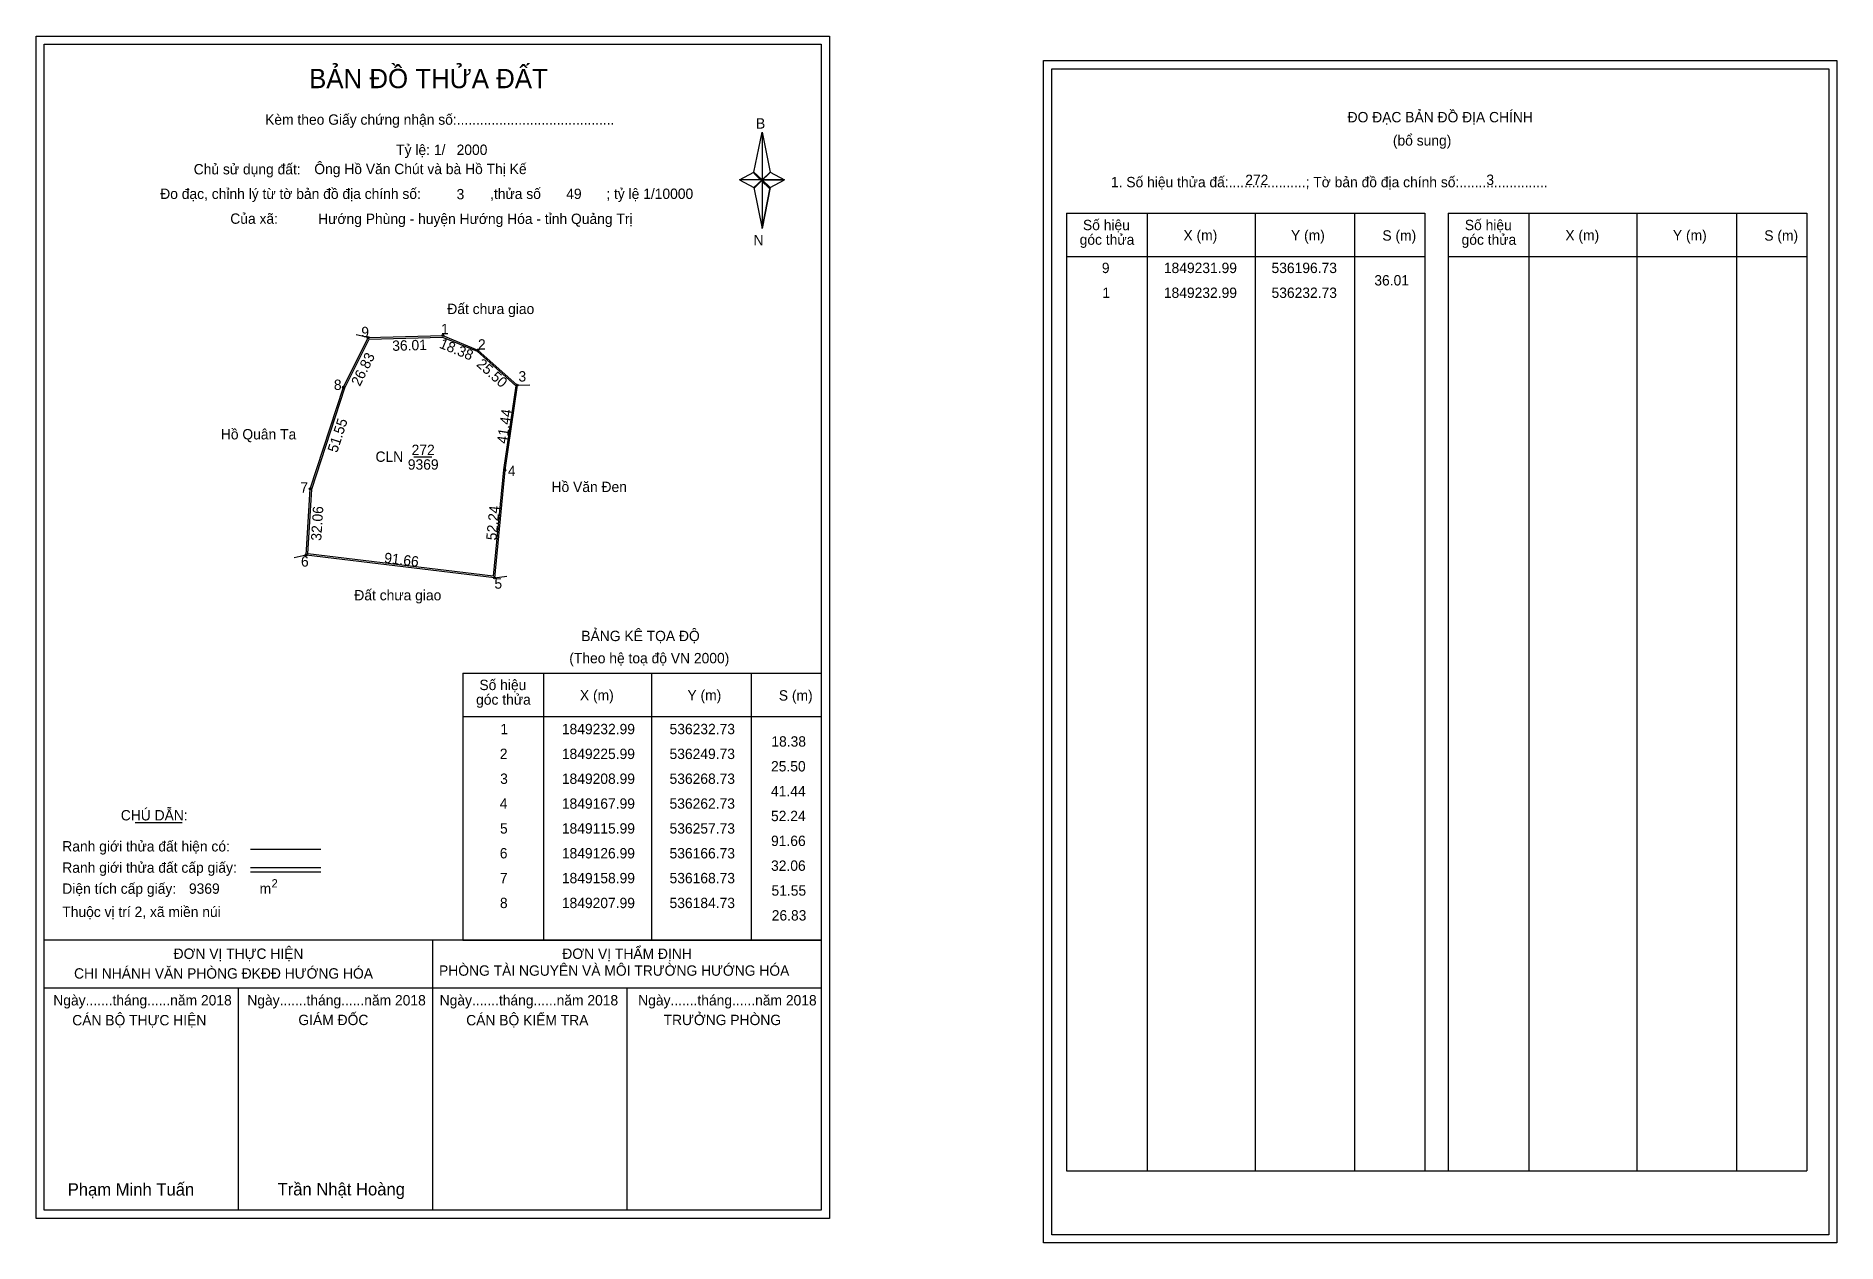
# Model space of a CAD drawing. Extents: x 536036 to 536906, y 1848795 to 1849378.
import ezdxf

# ---------------------------------------------------------------- set-up
doc = ezdxf.new("R2010")
doc.units = 0
for name, color, linetype in [('Level 1', 7, 'Continuous'), ('Level 10', 7, 'Continuous'), ('Level 11', 7, 'Continuous'), ('Level 13', 7, 'Continuous'), ('Level 27', 7, 'Continuous'), ('Level 3', 7, 'Continuous'), ('Level 36', 7, 'Continuous'), ('Level 49', 7, 'Continuous'), ('Level 53', 7, 'Continuous'), ('Level 55', 7, 'Continuous'), ('Level 6', 7, 'Continuous'), ('Level 63', 7, 'Continuous'), ('Level 9', 7, 'Continuous')]:
    doc.layers.add(name, color=color, linetype=linetype)

msp = doc.modelspace()

# ---------------------------------------------------------------- linework, layer by layer
at = {"layer": 'Level 1'}
for p, q in [((536040.22, 1849373.66), (536040.22, 1849373.66)), ((536526.95, 1849361.86), (536526.95, 1849361.86)), ((536383.07, 1849311.9), (536387, 1849331.18)), ((536383.07, 1849311.9), (536387, 1849331.18)), ((536387, 1849331.18), (536387, 1849308.13)), ((536387, 1849331.18), (536390.94, 1849311.9)), ((536387, 1849331.18), (536387, 1849308.13)), ((536376.18, 1849308.13), (536383.07, 1849311.9)), ((536376.18, 1849308.13), (536383.07, 1849304.45)), ((536387, 1849308.13), (536376.18, 1849308.13)), ((536383.07, 1849311.9), (536387, 1849308.13)), ((536387, 1849308.13), (536383.07, 1849311.9)), ((536386.71, 1849307.69), (536383.07, 1849311.46)), ((536387, 1849308.13), (536383.07, 1849304.45)), ((536383.07, 1849304.45), (536387, 1849308.13)), ((536390.64, 1849311.46), (536386.71, 1849307.69)), ((536386.71, 1849307.69), (536390.64, 1849311.46)), ((536390.94, 1849311.9), (536387, 1849308.13)), ((536387, 1849308.13), (536390.94, 1849311.9)), ((536387, 1849308.13), (536387, 1849284.73)), ((536387, 1849308.13), (536397.82, 1849308.13)), ((536387, 1849308.13), (536390.94, 1849304.45)), ((536397.82, 1849308.13), (536387, 1849308.13)), ((536387, 1849308.13), (536387, 1849284.73)), ((536390.94, 1849304.45), (536387, 1849308.13)), ((536390.94, 1849311.9), (536397.82, 1849308.13)), ((536390.94, 1849304.45), (536397.82, 1849308.13)), ((536386.71, 1849307.69), (536383.07, 1849304.01)), ((536383.07, 1849304.01), (536386.71, 1849307.69)), ((536383.07, 1849304.45), (536387, 1849284.73)), ((536390.64, 1849304.01), (536386.71, 1849307.69)), ((536390.94, 1849304.45), (536387, 1849284.73)), ((536387, 1849284.73), (536390.94, 1849304.45)), ((536534.02, 1849292.15), (536707.22, 1849292.15)), ((536573.2, 1848829.62), (536573.2, 1849292.15)), ((536625.34, 1848829.62), (536625.34, 1849292.15)), ((536673.29, 1849292.15), (536673.29, 1848829.62)), ((536707.22, 1849292.15), (536707.22, 1848829.62)), ((536718.53, 1849292.15), (536891.73, 1849292.15)), ((536757.71, 1848829.62), (536757.71, 1849292.15)), ((536809.86, 1848829.62), (536809.86, 1849292.15)), ((536857.8, 1849292.15), (536857.8, 1848829.62)), ((536891.73, 1849292.15), (536891.73, 1848829.62)), ((536534.02, 1849271.1), (536707.22, 1849271.1)), ((536718.53, 1849271.1), (536891.73, 1849271.1)), ((536242.41, 1849070), (536415.61, 1849070)), ((536281.59, 1848940.95), (536281.59, 1849070)), ((536333.73, 1848940.95), (536333.73, 1849070)), ((536381.68, 1849070), (536381.68, 1848940.95)), ((536242.41, 1849048.95), (536415.61, 1849048.95)), ((536084.06, 1848997.79), (536106.86, 1848997.79)), ((536139.79, 1848984.98), (536173.81, 1848984.98)), ((536139.79, 1848976.09), (536173.81, 1848976.09)), ((536139.79, 1848973.9), (536173.81, 1848973.9)), ((536253.88, 1848940.95), (536040.22, 1848940.95)), ((536415.61, 1848940.95), (536205.93, 1848940.95)), ((536227.92, 1848810.51), (536227.92, 1848940.95)), ((536242.41, 1848940.95), (536415.61, 1848940.95)), ((536415.62, 1848917.85), (536040.22, 1848917.85)), ((536134.07, 1848810.51), (536134.07, 1848917.85)), ((536321.77, 1848810.51), (536321.77, 1848917.85)), ((536534.02, 1848829.62), (536891.73, 1848829.62)), ((536415.61, 1848810.51), (536415.61, 1848810.51)), ((536902.35, 1848798.71), (536902.35, 1848798.71))]:
    msp.add_line(p, q, dxfattribs=at)
at = {"layer": 'Level 10'}
for p, q in [((536184.73, 1849207.99), (536196.73, 1849231.99)), ((536185.38, 1849207.72), (536197.17, 1849231.3)), ((536196.73, 1849231.99), (536232.73, 1849232.99)), ((536197.17, 1849231.3), (536232.6, 1849232.29)), ((536232.6, 1849232.29), (536249.35, 1849225.39)), ((536232.73, 1849232.99), (536249.73, 1849225.99)), ((536249.35, 1849225.39), (536267.98, 1849208.72)), ((536249.73, 1849225.99), (536268.73, 1849208.99)), ((536168.73, 1849158.99), (536184.73, 1849207.99)), ((536169.42, 1849158.86), (536185.38, 1849207.72)), ((536267.98, 1849208.72), (536262.03, 1849168.07)), ((536268.73, 1849208.99), (536262.73, 1849167.99)), ((536262.03, 1849168.07), (536257.1, 1849116.77)), ((536262.73, 1849167.99), (536257.73, 1849115.99)), ((536166.73, 1849126.99), (536168.73, 1849158.99)), ((536167.47, 1849127.61), (536169.42, 1849158.86)), ((536257.73, 1849115.99), (536166.73, 1849126.99)), ((536257.1, 1849116.77), (536167.47, 1849127.61))]:
    msp.add_line(p, q, dxfattribs=at)
at = {"layer": 'Level 11'}
for centre in [(536196.73, 1849231.99), (536232.73, 1849232.99), (536249.73, 1849225.99), (536184.73, 1849207.99), (536268.73, 1849208.99), (536262.73, 1849167.99), (536168.73, 1849158.99), (536166.73, 1849126.99), (536257.73, 1849115.99), (536257.73, 1849115.99)]:
    msp.add_circle(centre, 0.5, dxfattribs=at)
at = {"layer": 'Level 27'}
for p, q in [((536196.73, 1849231.99), (536190.87, 1849233.28)), ((536268.73, 1849208.99), (536274.73, 1849209.13)), ((536166.73, 1849126.99), (536160.87, 1849125.69)), ((536257.73, 1849115.99), (536263.67, 1849116.8))]:
    msp.add_line(p, q, dxfattribs=at)
at = {"layer": 'Level 3'}
for p, q in [((536534.02, 1849292.15), (536534.02, 1848829.62)), ((536718.53, 1849292.15), (536718.53, 1848829.62)), ((536242.41, 1849070), (536242.41, 1848940.95))]:
    msp.add_line(p, q, dxfattribs=at)
at = {"layer": 'Level 63'}
for p, q in [((536036.22, 1849377.66), (536419.62, 1849377.66)), ((536036.22, 1848806.51), (536036.22, 1849377.66)), ((536419.62, 1849377.66), (536419.62, 1848806.51)), ((536040.22, 1849373.66), (536415.62, 1849373.66)), ((536040.22, 1848810.51), (536040.22, 1849373.66)), ((536415.62, 1849373.66), (536415.62, 1848810.51)), ((536522.96, 1849365.86), (536906.36, 1849365.86)), ((536522.96, 1848794.71), (536522.96, 1849365.86)), ((536526.96, 1849361.86), (536902.36, 1849361.86)), ((536526.96, 1848798.71), (536526.96, 1849361.86)), ((536902.36, 1849361.86), (536902.36, 1848798.71)), ((536906.36, 1849365.86), (536906.36, 1848794.71)), ((536419.62, 1848806.51), (536036.22, 1848806.51)), ((536415.62, 1848810.51), (536040.22, 1848810.51)), ((536906.36, 1848794.71), (536522.96, 1848794.71)), ((536902.36, 1848798.71), (536526.96, 1848798.71))]:
    msp.add_line(p, q, dxfattribs=at)
at = {"layer": 'Level 9'}
msp.add_line((536218.74, 1849174.49), (536227.43, 1849174.49), dxfattribs=at)

# ---------------------------------------------------------------- texts
at = {"layer": 'Level 1'}
for s, height, p in [('BẢN ĐỒ THỬA ĐẤT', 9.3313, (536168.15, 1849352.47)), ('Kèm theo Giấy chứng nhận số:.........................................', 5, (536146.92, 1849334.81)), ('B', 5, (536384.09, 1849332.93)), ('ĐO ĐẠC BẢN ĐỒ ĐỊA CHÍNH', 5, (536669.91, 1849335.98)), ('(bổ sung)', 5, (536691.79, 1849324.74)), ('Chủ sử dụng đất:', 5, (536112.4, 1849310.83)), ('1. Số hiệu thửa đấ:....................; Tờ bản đồ địa chính số:.......................', 5, (536555.57, 1849304.62)), ('Đo đạc, chỉnh lý từ tờ bản đồ địa chính số:                  ,thửa số                 ; tỷ lệ 1/10000', 5, (536096.23, 1849298.97)), ('Của xã:', 5, (536130.08, 1849286.97)), ('góc thửa', 5, (536540.46, 1849276.83)), ('Số hiệu', 5, (536542.05, 1849283.89)), ('X (m)', 5, (536590.61, 1849278.94)), ('Y (m)', 5, (536642.56, 1849278.94)), ('S (m)', 5, (536686.72, 1849278.84)), ('góc thửa', 5, (536724.98, 1849276.83)), ('Số hiệu', 5, (536726.56, 1849283.89)), ('X (m)', 5, (536775.12, 1849278.94)), ('Y (m)', 5, (536827.08, 1849278.94)), ('S (m)', 5, (536871.24, 1849278.84)), ('N', 5, (536382.89, 1849276.59)), ('BẢNG KÊ TỌA ĐỘ', 5, (536299.68, 1849085.41)), ('(Theo hệ toạ độ VN 2000)', 5, (536293.87, 1849074.69)), ('Số hiệu', 5, (536250.44, 1849061.74)), ('góc thửa', 5, (536248.85, 1849054.68)), ('X (m)', 5, (536299, 1849056.79)), ('Y (m)', 5, (536350.96, 1849056.79)), ('S (m)', 5, (536395.11, 1849056.69)), ('CHÚ DẪN:', 5, (536077.18, 1848998.8)), ('Ranh giới thửa đất hiện có:', 5, (536048.91, 1848983.8)), ('Ranh giới thửa đất cấp giấy:', 5, (536048.91, 1848973.52)), ('Diện tích cấp giấy:', 5, (536048.91, 1848963.36)), ('2', 4, (536150.02, 1848966.42)), ('m', 5, (536144.23, 1848963.4)), ('Thuộc vị trí 2, xã miền núi', 5, (536048.91, 1848952.16)), ('ĐƠN VỊ THỰC HIỆN', 5, (536102.69, 1848931.92)), ('ĐƠN VỊ THẨM ĐỊNH', 5, (536290.49, 1848931.92)), ('CHI NHÁNH VĂN PHÒNG ĐKĐĐ HƯỚNG HÓA', 5, (536054.6, 1848922.4)), ('PHÒNG TÀI NGUYÊN VÀ MÔI TRƯỜNG HƯỚNG HÓA', 5, (536230.94, 1848923.78)), ('Ngày.......tháng......năm 2018', 5, (536044.55, 1848909.45)), ('Ngày.......tháng......năm 2018', 5, (536138.3, 1848909.45)), ('Ngày.......tháng......năm 2018', 5, (536231.25, 1848909.45)), ('Ngày.......tháng......năm 2018', 5, (536327.16, 1848909.45)), ('CÁN BỘ THỰC HIỆN', 5, (536053.72, 1848899.82)), ('GIÁM ĐỐC', 5, (536162.98, 1848899.94)), ('CÁN BỘ KIỂM TRA', 5, (536244.06, 1848899.82)), ('TRƯỞNG PHÒNG', 5, (536339.44, 1848899.94)), ('Phạm Minh Tuấn', 6, (536051.54, 1848817.59)), ('Trần Nhật Hoàng', 6, (536152.92, 1848817.69))]:
    msp.add_text(s, height=height, dxfattribs=at).set_placement(p)
at = {"layer": 'Level 11'}
msp.add_text('Tỷ lệ: 1/', height=5, dxfattribs=at).set_placement((536210.23, 1849320.19))
at = {"layer": 'Level 13'}
for s, p in [('272', (536217.7, 1849175.29)), ('CLN', (536200.25, 1849171.99)), ('9369', (536215.85, 1849168.23))]:
    msp.add_text(s, height=5, dxfattribs=at).set_placement(p)
at = {"layer": 'Level 36'}
for s, p in [('Đất chưa giao', (536234.93, 1849243.38)), ('Hồ Quân Ta', (536125.52, 1849182.83)), ('Hồ Văn Đen', (536285.29, 1849157.41)), ('Đất chưa giao', (536190.02, 1849105.09))]:
    msp.add_text(s, height=5, dxfattribs=at).set_placement(p)
at = {"layer": 'Level 49'}
for s, rotation, p in [('36.01', 1.59114, (536208.38, 1849225.56)), ('18.38', 337.61986, (536230.7, 1849227.22)), ('26.83', 63.43495, (536192.67, 1849208.16)), ('25.50', 318.17983, (536248.68, 1849218.63)), ('41.44', 81.67435, (536263.75, 1849180.51)), ('51.55', 71.91655, (536181.68, 1849176.07)), ('32.06', 86.42367, (536174.01, 1849133.74)), ('52.24', 84.50768, (536258.65, 1849133.92)), ('91.66', 353.10758, (536204.22, 1849123.26))]:
    msp.add_text(s, height=5, rotation=rotation, dxfattribs=at).set_placement(p)
at = {"layer": 'Level 53'}
for s, p in [('9', (536551.17, 1849263.17)), ('1849231.99', (536581.13, 1849263.17)), ('536196.73', (536633.16, 1849263.17)), ('1', (536551.46, 1849251.17)), ('1849232.99', (536581.13, 1849251.17)), ('536232.73', (536633.16, 1849251.17)), ('36.01', (536682.84, 1849257.17)), ('1', (536260.61, 1849040.45)), ('1849232.99', (536290.27, 1849040.45)), ('536232.73', (536342.31, 1849040.45)), ('18.38', (536391.5, 1849034.45)), ('2', (536260.31, 1849028.45)), ('1849225.99', (536290.27, 1849028.45)), ('536249.73', (536342.31, 1849028.45)), ('3', (536260.46, 1849016.45)), ('1849208.99', (536290.27, 1849016.45)), ('536268.73', (536342.31, 1849016.45)), ('25.50', (536391.34, 1849022.45)), ('41.44', (536391.33, 1849010.45)), ('4', (536260.28, 1849004.45)), ('1849167.99', (536290.27, 1849004.45)), ('536262.73', (536342.31, 1849004.45)), ('52.24', (536391.33, 1848998.45)), ('5', (536260.4, 1848992.45)), ('1849115.99', (536290.27, 1848992.45)), ('536257.73', (536342.31, 1848992.45)), ('91.66', (536391.36, 1848986.45)), ('6', (536260.29, 1848980.45)), ('1849126.99', (536290.27, 1848980.45)), ('536166.73', (536342.31, 1848980.45)), ('32.06', (536391.36, 1848974.45)), ('7', (536260.32, 1848968.45)), ('1849158.99', (536290.27, 1848968.45)), ('536168.73', (536342.31, 1848968.45)), ('8', (536260.36, 1848956.45)), ('1849207.99', (536290.27, 1848956.45)), ('536184.73', (536342.31, 1848956.45)), ('51.55', (536391.57, 1848962.45)), ('26.83', (536391.69, 1848950.45))]:
    msp.add_text(s, height=5, dxfattribs=at).set_placement(p)
at = {"layer": 'Level 55'}
for s, height, p in [('9', 0.4, (536196.59, 1849231.99)), ('271', 0.11, (536196.62, 1849231.88)), ('271', 0.11, (536196.62, 1849231.88)), ('0', 0.11, (536196.69, 1849231.88)), ('1', 0.4, (536232.62, 1849232.99)), ('0', 0.11, (536232.69, 1849232.88)), ('2', 0.4, (536249.59, 1849225.99)), ('0', 0.11, (536249.69, 1849225.88)), ('8', 0.4, (536184.6, 1849207.99)), ('271', 0.11, (536184.62, 1849207.88)), ('271', 0.11, (536184.62, 1849207.88)), ('3', 0.4, (536268.61, 1849208.99)), ('0', 0.11, (536268.69, 1849208.88)), ('0', 0.11, (536268.69, 1849208.88)), ('4', 0.4, (536262.59, 1849167.99)), ('0', 0.11, (536262.69, 1849167.88)), ('7', 0.4, (536168.6, 1849158.99)), ('271', 0.11, (536168.62, 1849158.88)), ('271', 0.11, (536168.62, 1849158.88)), ('6', 0.4, (536166.59, 1849126.99)), ('271', 0.11, (536166.62, 1849126.88)), ('271', 0.11, (536166.62, 1849126.88)), ('0', 0.11, (536166.69, 1849126.88)), ('0', 0.11, (536166.69, 1849126.88)), ('5', 0.4, (536257.6, 1849115.99)), ('0', 0.11, (536257.69, 1849115.88)), ('0', 0.11, (536257.69, 1849115.88)), ('0', 0.11, (536257.69, 1849115.88))]:
    msp.add_text(s, height=height, dxfattribs=at).set_placement(p)
at = {"layer": 'Level 6'}
for s, p in [('2000', (536239.43, 1849320.23)), ('Ông Hồ Văn Chút và bà Hồ Thị Kế', (536170.67, 1849310.96)), ('272', (536620.47, 1849305.7)), ('3', (536736.96, 1849305.74)), ('3', (536239.42, 1849298.79)), ('49', (536292.38, 1849298.95)), (' Hướng Phùng - huyện Hướng Hóa - tỉnh Quảng Trị', (536170.69, 1849286.88)), ('9369', (536110.1, 1848963.37))]:
    msp.add_text(s, height=5, dxfattribs=at).set_placement(p)
at = {"layer": 'Level 9'}
for s, p in [('1', (536231.91, 1849233.64)), ('9', (536193.37, 1849232.22)), ('2', (536249.74, 1849226.2)), ('3', (536269.31, 1849210.79)), ('8', (536180.13, 1849206.71)), ('4', (536264.19, 1849165.11)), ('7', (536163.91, 1849157.09)), ('6', (536164.24, 1849121.39)), ('5', (536257.7, 1849110.71))]:
    msp.add_text(s, height=5, dxfattribs=at).set_placement(p)

doc.saveas('drawing.dxf')
